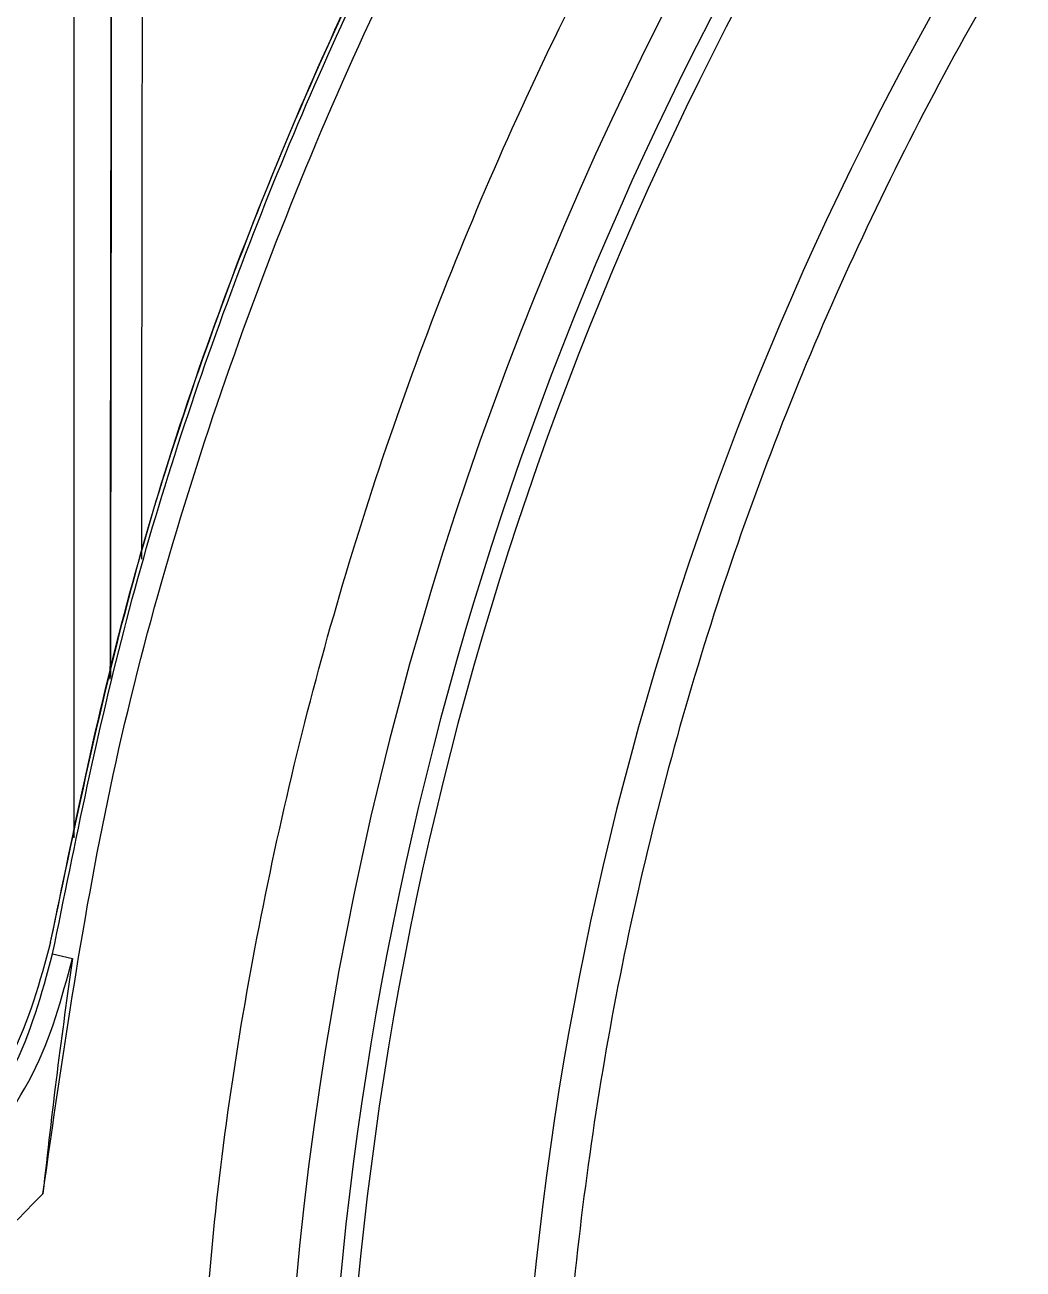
# Model space of a CAD drawing. Header units: millimetres. Extents: x 5659 to 7608, y 3628 to 5007.
# Drawn here: x 6142.62 to 6168.58, y 4776.78 to 4809.16 of the extents above; entities that cross this region are included whole.
import ezdxf

# ---------------------------------------------------------------- set-up
doc = ezdxf.new("R2010")
doc.units = ezdxf.units.MM

msp = doc.modelspace()

# ---------------------------------------------------------------- linework, layer by layer
at = {"color": 7, "linetype": 'Continuous', "lineweight": 25}
for p, q in [((6143.285, 4785.287), (6143.285, 4785.287)), ((6143.337, 4784.983), (6143.853, 4784.863))]:
    msp.add_line(p, q, dxfattribs=at)
for radius, start, end in [(91.48, 295.79271, 180), (90.341, 353.64897, 186.35103), (89.875, 353.64897, 186.35103), (85.319, 353.33017, 186.66983)]:
    msp.add_arc((6240.756, 4767.954), radius, start, end, dxfattribs=at)
for points in [[(6143.083, 4778.744), (6143.607, 4782.396), (6144.655, 4789.699), (6147.775, 4800.342), (6151.982, 4810.585), (6157.338, 4820.286), (6163.743, 4829.325), (6171.124, 4837.587), (6179.386, 4844.968), (6188.425, 4851.373), (6198.126, 4856.728), (6208.369, 4860.936), (6219.012, 4864.056), (6226.315, 4865.104), (6229.967, 4865.628)], [(6143.285, 4785.287), (6143.972, 4788.581), (6145.344, 4795.17), (6148.665, 4804.722), (6152.869, 4813.905), (6158.005, 4822.608), (6163.994, 4830.745), (6170.782, 4838.229), (6178.295, 4844.985), (6186.457, 4850.939), (6195.182, 4856.038), (6204.383, 4860.202), (6213.95, 4863.482), (6220.544, 4864.827), (6223.841, 4865.499)], [(6147.016, 4767.955), (6147.103, 4771.022), (6147.277, 4777.158), (6148.68, 4786.272), (6150.905, 4795.21), (6154.013, 4803.885), (6157.952, 4812.215), (6162.689, 4820.118), (6168.177, 4827.519), (6174.365, 4834.346), (6181.192, 4840.533), (6188.593, 4846.022), (6196.496, 4850.759), (6204.826, 4854.698), (6213.501, 4857.806), (6222.439, 4860.031), (6231.553, 4861.434), (6237.689, 4861.608), (6240.756, 4861.695)], [(6240.756, 4852.24), (6237.794, 4852.15), (6231.868, 4851.969), (6223.079, 4850.514), (6214.486, 4848.209), (6206.185, 4844.995), (6198.268, 4840.929), (6190.823, 4836.051), (6183.933, 4830.417), (6177.674, 4824.089), (6172.116, 4817.138), (6167.32, 4809.64), (6163.34, 4801.679), (6160.221, 4793.343), (6157.993, 4784.725), (6156.701, 4775.922), (6156.277, 4767.023), (6156.786, 4761.117), (6157.04, 4758.164)], [(6143.337, 4784.983), (6143.924, 4787.897), (6145.1, 4793.724), (6147.853, 4802.219), (6151.3, 4810.447), (6155.501, 4818.318), (6160.346, 4825.819), (6164.12, 4830.412), (6166.007, 4832.709)], [(6143.285, 4785.287), (6143.003, 4784.259), (6142.439, 4782.203), (6140.422, 4779.67), (6137.784, 4777.792), (6135.701, 4777.339), (6134.659, 4777.112)]]:
    msp.add_open_spline(points, degree=3, dxfattribs=at)
for points, knots in [([(6143.897, 4788.002), (6143.897, 4789.258), (6143.897, 4793.082), (6143.897, 4798.009), (6143.897, 4804.047), (6143.897, 4808.709), (6143.897, 4814.281), (6143.897, 4818.52), (6143.897, 4823.498), (6143.897, 4828.143), (6143.897, 4832.29), (6143.897, 4836.027), (6143.897, 4838.683), (6143.897, 4841.554), (6143.897, 4843.476), (6143.897, 4845.577), (6143.897, 4846.379), (6143.897, 4846.941)], [0, 0, 0, 0, 0.041991, 0.127821, 0.170695, 0.256527, 0.299401, 0.385233, 0.428107, 0.513939, 0.599771, 0.642645, 0.728477, 0.77135, 0.857181, 0.900055, 1, 1, 1, 1]), ([(6145.709, 4845.954), (6145.709, 4845.888), (6145.709, 4845.757), (6145.708, 4844.707), (6145.707, 4843.333), (6145.705, 4841.915), (6145.704, 4840.704), (6145.702, 4839.347), (6145.7, 4837.849), (6145.698, 4836.214), (6145.695, 4833.908), (6145.691, 4830.67), (6145.685, 4826.166), (6145.678, 4820.861), (6145.67, 4814.72), (6145.661, 4807.704), (6145.652, 4801.159), (6145.646, 4796.821), (6145.644, 4795.257)], [0, 0, 0, 0, 0.0771485, 0.1537135, 0.229695, 0.2674768, 0.3051126, 0.3426025, 0.3799463, 0.4171442, 0.454196, 0.525129, 0.6005628, 0.6804969, 0.7649308, 0.8538638, 0.9472952, 1, 1, 1, 1]), ([(6144.908, 4845.176), (6144.908, 4845.113), (6144.908, 4844.985), (6144.907, 4843.909), (6144.905, 4842.085), (6144.902, 4839.368), (6144.897, 4835.704), (6144.891, 4831.031), (6144.884, 4825.315), (6144.875, 4818.538), (6144.865, 4811.401), (6144.856, 4804.185), (6144.847, 4797.98), (6144.842, 4793.852), (6144.84, 4792.183)], [0, 0, 0, 0, 0.07337, 0.150248, 0.230634, 0.314529, 0.401932, 0.492845, 0.587268, 0.685201, 0.786646, 0.865058, 0.945449, 1, 1, 1, 1]), ([(6144.895, 4844.732), (6144.895, 4844.731), (6144.895, 4844.729), (6144.896, 4844.699), (6144.896, 4844.635), (6144.896, 4844.561), (6144.896, 4844.494), (6144.896, 4844.411), (6144.895, 4844.286), (6144.895, 4844.141), (6144.895, 4843.986), (6144.895, 4843.797), (6144.895, 4843.49), (6144.894, 4843.159), (6144.894, 4842.863), (6144.894, 4842.676), (6144.894, 4842.469), (6144.893, 4842.24), (6144.893, 4841.987), (6144.892, 4841.159), (6144.89, 4839.612), (6144.887, 4837.102), (6144.884, 4834.609), (6144.881, 4832.316), (6144.879, 4830.364), (6144.877, 4828.859), (6144.875, 4827.921), (6144.875, 4827.466), (6144.875, 4827.333), (6144.875, 4827.291), (6144.875, 4827.275), (6144.875, 4827.27), (6144.875, 4827.268), (6144.875, 4827.267), (6144.875, 4827.267), (6144.875, 4827.266), (6144.875, 4827.266), (6144.875, 4827.266), (6144.875, 4827.266), (6144.874, 4827.045), (6144.874, 4826.476), (6144.872, 4825.393), (6144.87, 4824.023), (6144.869, 4822.677), (6144.867, 4821.65), (6144.866, 4820.847), (6144.865, 4819.968), (6144.864, 4818.878), (6144.862, 4817.752), (6144.861, 4816.793), (6144.86, 4815.833), (6144.858, 4814.773), (6144.857, 4813.51), (6144.855, 4812.384), (6144.854, 4811.332), (6144.852, 4810.288), (6144.851, 4809.226), (6144.849, 4808.109), (6144.848, 4806.897), (6144.846, 4805.329), (6144.843, 4803.612), (6144.841, 4801.943), (6144.839, 4800.547), (6144.837, 4799.27), (6144.835, 4797.478), (6144.833, 4795.846), (6144.831, 4794.442), (6144.83, 4793.846), (6144.829, 4793.248), (6144.829, 4792.846), (6144.829, 4792.623), (6144.829, 4792.543), (6144.828, 4792.374), (6144.828, 4792.224), (6144.828, 4792.131)], [0, 0, 0, 0, 0.009576, 0.025345, 0.044434, 0.056862, 0.06314, 0.072435, 0.087287, 0.10193, 0.110633, 0.123462, 0.142394, 0.168772, 0.176912, 0.185562, 0.194723, 0.204395, 0.214578, 0.225272, 0.299656, 0.364397, 0.419491, 0.464936, 0.50073, 0.526871, 0.543358, 0.547981, 0.549387, 0.549911, 0.550082, 0.550145, 0.550171, 0.550182, 0.550187, 0.550189, 0.550189, 0.55019, 0.55019, 0.55019, 0.561059, 0.577948, 0.602006, 0.624704, 0.638588, 0.647235, 0.659523, 0.676264, 0.693135, 0.706091, 0.715297, 0.731771, 0.748245, 0.76472, 0.775169, 0.788286, 0.804072, 0.814722, 0.829462, 0.848294, 0.871217, 0.890415, 0.906761, 0.919568, 0.934273, 0.967897, 0.974503, 0.981108, 0.987714, 0.994319, 0.994409, 0.995087, 0.996946, 1, 1, 1, 1]), ([(6143.285, 4785.287), (6143.892, 4788.243), (6145.091, 4794.092), (6147.859, 4802.516), (6151.219, 4810.501), (6155.629, 4818.76), (6160.313, 4826.055), (6164.115, 4830.464), (6165.529, 4832.104)], [0, 0, 0, 0, 0.172465, 0.341166, 0.506102, 0.667275, 0.876268, 1, 1, 1, 1]), ([(6134.686, 4776.78), (6135.731, 4777.007), (6137.82, 4777.459), (6140.468, 4779.338), (6142.49, 4781.882), (6143.054, 4783.948), (6143.337, 4784.983)], [0, 0, 0, 0, 0.250065, 0.499446, 0.749386, 1, 1, 1, 1]), ([(6134.936, 4776.631), (6135.577, 4776.728), (6136.8, 4776.912), (6138.279, 4777.514), (6139.368, 4778.13), (6140.134, 4778.672), (6141.422, 4779.766), (6143.002, 4781.725), (6143.574, 4783.832), (6143.853, 4784.863)], [0, 0, 0, 0, 0.149059, 0.284486, 0.365253, 0.437407, 0.500452, 0.755467, 1, 1, 1, 1]), ([(6143.853, 4784.863), (6143.716, 4783.892), (6143.444, 4781.959), (6143.203, 4779.812), (6143.083, 4778.744)], [0, 0, 0, 0, 0.502443, 1, 1, 1, 1]), ([(6143.083, 4778.744), (6142.549, 4778.192), (6141.484, 4777.09), (6139.527, 4775.87), (6137.399, 4774.984), (6135.884, 4774.755), (6135.124, 4774.64)], [0, 0, 0, 0, 0.250755, 0.499989, 0.749233, 1, 1, 1, 1])]:
    msp.add_open_spline(points, degree=3, knots=knots, dxfattribs=at)

doc.saveas('drawing.dxf')
